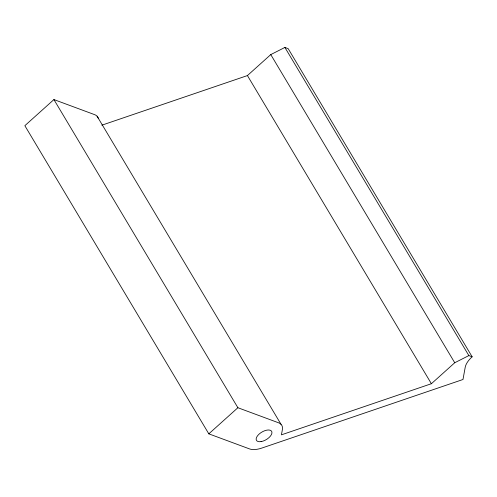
<?xml version="1.0" encoding="UTF-8"?>
<svg xmlns="http://www.w3.org/2000/svg" width="497" height="497" viewBox="0 0 497 497"><rect width="100%" height="100%" fill="white"/><g stroke="black" fill="none" stroke-linecap="round" stroke-linejoin="round"><path stroke-width="0.75" d="M98.369 118.503A20.632 10.182 -30.8 0 0 94.616 114.645L53.918 99.574L24.85 125.691L208.815 433.844L249.513 448.909A20.632 10.182 -30.8 0 0 261.826 448.07L462.987 379.497L465.211 367.277A20.632 10.182 -30.8 0 1 472.15 356.809L288.185 48.656L284.899 47.445L270.766 54.595L247.425 75.569L101.854 125.188M208.815 433.844L237.889 407.726L278.581 422.792A20.632 10.182 -30.8 0 1 282.383 429.601L281.432 434.838L431.39 383.721L454.736 362.748L468.864 355.591L472.15 356.809M284.899 47.445L468.864 355.591M270.766 54.595L454.736 362.748M247.425 75.569L431.39 383.721M97.07 116.18L281.035 424.332M53.918 99.574L237.889 407.726M261.093 441.603A8.84 4.367 -30.8 0 0 271.884 431.912A8.84 4.367 -30.8 0 0 259.167 434.043A8.84 4.367 -30.8 0 0 261.093 441.603"/></g></svg>
